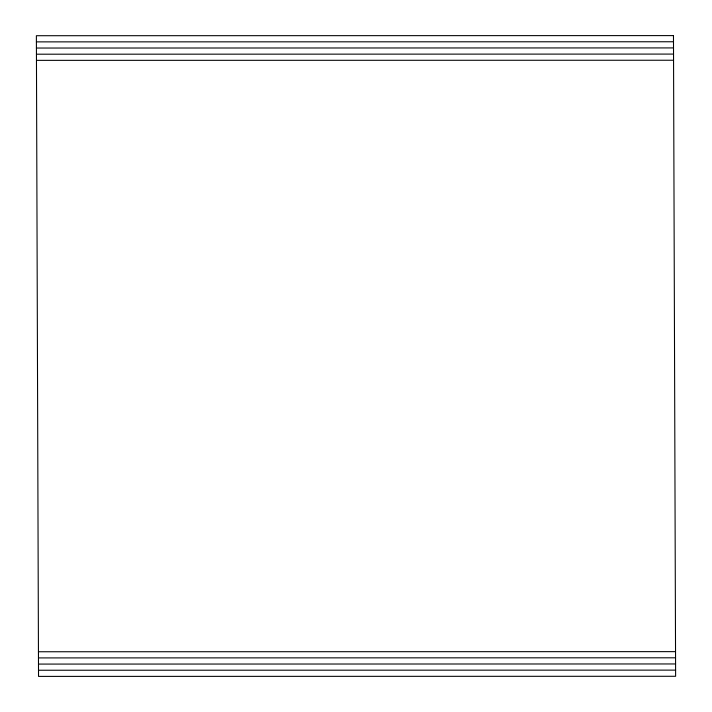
<?xml version="1.0" encoding="UTF-8"?>
<svg xmlns="http://www.w3.org/2000/svg" width="712" height="712" viewBox="0 0 712 712"><rect width="100%" height="100%" fill="white"/><g stroke="black" fill="none" stroke-linecap="round" stroke-linejoin="round"><path stroke-width="1.07" d="M36.401 41.874L673.49 41.759M36.419 48.042L673.508 47.918M36.446 54.201L673.534 54.085M36.463 60.36L673.552 60.244M38.448 651.756L675.537 651.64M38.466 657.915L675.554 657.799M38.492 664.082L675.581 663.958M38.51 670.241L675.599 670.126M673.472 35.6L36.383 35.716L38.528 676.4L675.617 676.284L673.472 35.6"/></g></svg>
